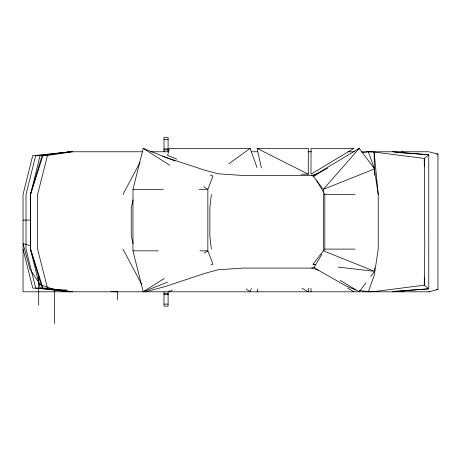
<?xml version="1.0" encoding="UTF-8"?>
<svg xmlns="http://www.w3.org/2000/svg" width="461" height="461" viewBox="0 0 461 461"><rect width="100%" height="100%" fill="white"/><g stroke="black" fill="none" stroke-linecap="round" stroke-linejoin="round"><path stroke-width="0.69" d="M308.438 288.223L308.294 291.807L302.053 288.269M211.345 194.479L209.841 207.986L209.841 235.594L211.345 249.107M257.082 291.807L257.693 289.012M133.073 199.884L131.241 207.986L131.241 235.594L133.073 243.702M167.804 282.063L143.227 291.807L132.981 250.83L132.981 189.367L143.227 148.384L175.111 161.033M72.636 151.773L47.489 155.438L37.595 194.479L37.595 249.107L47.489 288.148L72.636 291.807M43 288.148L30.524 249.107L30.524 194.479L43 155.438M251.331 288.494L250.15 291.807L246.122 288.886M359.263 290.413L368.333 291.807L374.332 275.004L378.222 249.107L378.222 194.479L374.113 152.078L368.333 151.773L362.052 152.741M122.966 194.479L139.96 162.451M144.956 290.557L145.618 291.807L165.366 286.506L205.445 273.177L218.111 269.794L242.866 268.095L311.717 268.095L314.172 267.317L321.98 253.982M324.118 250.329L324.832 249.107L324.832 194.479L324.118 193.257M366.022 282.702L359.2 291.807L340.137 280.374M370.713 276.444L374.551 271.322L374.551 267.737M314.31 264.885L313.082 264.147L323.328 250.83L323.328 189.367L313.082 176.044L359.2 148.384L374.551 168.876L374.551 175.324M359.2 148.384L323.328 189.367L374.551 168.876M228.863 163.845L250.15 148.384L257.013 167.62M314.172 176.263L318.257 173.434L327.564 168.127M143.227 291.807L164.364 278.404M204.223 253.129L207.848 250.83L207.848 189.367L212.97 176.044L210.314 174.996M172.42 290.038L169.331 291.807L169.014 290.534M210.977 264.942L212.97 264.147L207.848 250.83L199.93 250.83M162.641 156.348L205.445 170.409L218.111 173.785L242.866 175.485L311.717 175.485L318.257 173.434M428.759 291.807L437.95 289.496L437.95 154.089L428.759 151.773L361.355 151.773M70.366 151.773L42.112 155.438L30.42 194.479L30.42 249.107L40.124 288.148L70.366 291.807L35.722 288.148L26.012 249.107L26.012 194.479L35.722 155.438L70.366 151.773L40.124 155.438L30.524 194.479M401.865 291.807L404.009 291.606M392.616 291.807L428.759 288.822L428.759 154.763L392.616 151.773M395.192 291.179L428.759 288.822L424.299 285.175L374.839 291.49L368.333 291.807M163.995 139.481L168.092 139.481M250.15 148.384L169.331 148.384L167.608 155.409L176.851 159.131M261.37 167.96L257.082 148.384L308.294 148.384L308.294 174.206L301.177 174.212M163.995 148.897L168.092 148.897L168.173 149.929L163.995 149.929M69.386 151.773L142.754 151.773M150.476 151.773L168.611 151.773M251.879 151.773L257.624 151.773M307.977 151.773L311.555 151.773M347.957 151.773L354.578 151.773M436.579 154.089L437.95 154.089M47.489 155.438L32.76 155.438L23.05 194.479L23.05 291.807L429.871 291.807M132.981 189.367L163.217 189.367M199.21 189.367L207.848 189.367L203.618 186.682M324.832 194.479L355.068 194.479M23.05 220.099L30.875 220.099M30.524 249.107L42.112 288.148M324.832 249.107L355.068 249.107M132.981 250.83L158.175 250.83M47.489 288.148L32.76 288.148L23.05 249.107M436.579 289.496L437.95 289.496M163.995 293.651L168.173 293.651L168.092 294.683L163.995 294.683M163.995 304.104L168.092 304.104M30.691 245.736L23.05 243.662L30.057 269.357L40.263 284.719L54.352 289.594L67.271 290.05M111.043 291.583L117.497 291.807L117.497 300.007M395.192 152.401L428.759 154.763L424.299 158.411L374.113 152.078L374.332 168.582L378.222 194.479M401.865 151.773L403.294 151.911M313.082 264.147L315.226 264.401M338.097 267.069L374.551 271.322L323.328 250.83M59.78 290.637L65.883 291.807M311.717 268.095L318.257 270.146L346.805 286.419L355.777 289.877M311.717 175.485L313.555 176.073M257.082 148.384L308.294 174.206M347.744 288.119L353.864 291.807M143.227 148.384L169.798 165.24M314.172 267.317L318.257 270.146M316.269 179.848L323.403 192.041M122.966 249.107L141.625 284.276M368.333 151.773L374.332 168.582M145.261 290.447L145.618 291.807M424.299 166.19L424.299 158.411L424.748 249.107L424.299 285.175L424.299 277.395M311.008 288.223L311.008 291.807M168.092 151.773L168.092 137.43L163.995 137.43L163.995 151.773M168.092 291.807L168.092 306.15L163.995 306.15L163.995 291.807M54.352 289.594L54.352 323.57M38.701 275.119L38.701 305.13M353.864 148.384L311.008 174.206L311.008 148.384L353.864 148.384"/></g></svg>
